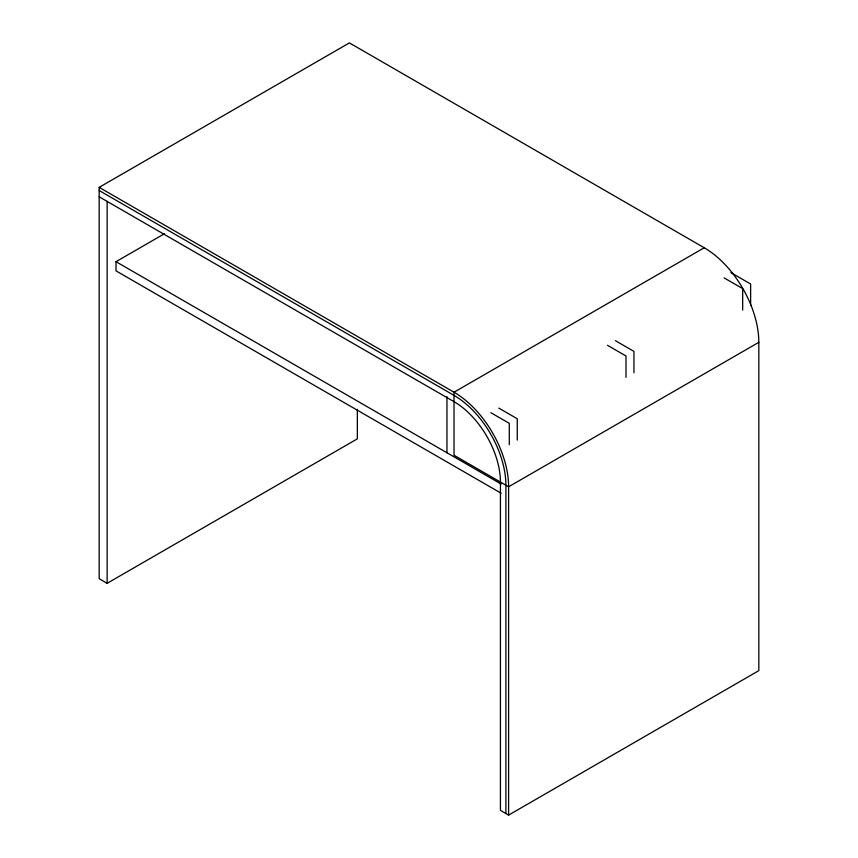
<?xml version="1.0" encoding="UTF-8"?>
<svg xmlns="http://www.w3.org/2000/svg" width="858" height="858" viewBox="0 0 858 858"><rect width="100%" height="100%" fill="white"/><g stroke="black" fill="none" stroke-linecap="round" stroke-linejoin="round"><path stroke-width="1.29" d="M357.346 409.373L357.346 438.856L107.132 583.311L99.174 578.71L99.174 187.355L349.388 42.9L704.236 247.769A77.209 44.573 60 0 1 758.826 342.321L758.826 670.645L508.612 815.1L500.429 810.37L500.429 482.057A65.626 37.891 60 0 0 454.021 401.683L99.174 196.814M501.179 493.253L116.012 270.881L116.012 261.69L164.532 233.676M704.236 247.769L454.021 392.224L99.174 187.355M758.826 342.321L508.612 486.786L454.021 455.266L454.021 392.224A77.209 44.573 60 0 1 508.612 486.786L508.612 815.1M730.909 272.63L750.632 284.009L750.632 305.459M724.109 277.895L742.674 288.61L742.674 310.049M615.443 340.701L633.944 351.383L633.944 372.737M607.475 345.291L625.986 355.984L625.986 377.338M498.788 408.097L517.256 418.758L517.256 440.111M490.83 412.687L509.298 423.348L509.298 444.701M99.174 190.508L454.021 395.377A73.348 42.342 60 0 1 505.888 485.21L505.888 813.523M116.012 261.69L501.211 484.084M446.964 396.707L446.964 452.767M107.132 201.405L107.132 583.311"/></g></svg>
